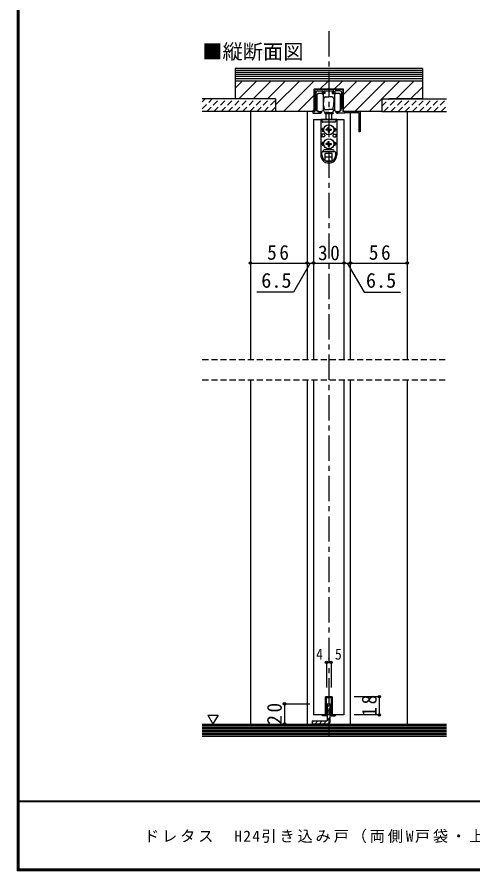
# Model space of a CAD drawing. Units: millimetres at full size, sheet at 1:5. Extents: x -1000 to 950, y -718 to 696.
# Drawn here: x -1000 to -550, y -701 to 144 of the extents above; entities that cross this region are included whole.
import ezdxf
from ezdxf.enums import TextEntityAlignment as Align

# ---------------------------------------------------------------- set-up
doc = ezdxf.new("R2010")
doc.units = ezdxf.units.MM
doc.header["$LTSCALE"] = 5
doc.header["$PDMODE"] = 32
doc.header["$PDSIZE"] = 2.5
doc.linetypes.add('CHAIN1', pattern=[8, 5, -1, 1, -1])
doc.linetypes.add('DASHED1', pattern=[1.8, 1.2, -0.6])
for name, color, linetype in [('5-0', 7, 'Continuous'), ('5-B', 4, 'Continuous'), ('F-1_枠', 6, 'Continuous'), ('F-A_文字', 7, 'Continuous')]:
    doc.layers.add(name, color=color, linetype=linetype)
doc.styles.add('ＭＳ ゴシック', font='')
doc.styles.get('ＭＳ ゴシック').set_extended_font_data('MS Gothic')

msp = doc.modelspace()

# ---------------------------------------------------------------- linework, layer by layer
at = {"layer": '5-0', "color": 4, "linetype": 'CHAIN1'}
msp.add_line((-692, 129.91), (-692, -567.5), dxfattribs=at)
at = {"layer": '5-0', "color": 3}
for p, q in [((-784.5, 92.936), (-784.5, 62.936)), ((-599.5, 92.936), (-784.5, 92.936)), ((-599.5, 92.936), (-599.5, 62.936)), ((-599.5, 90.936), (-784.5, 90.936)), ((-599.5, 88.936), (-784.5, 88.936)), ((-599.5, 86.936), (-784.5, 86.936)), ((-599.5, 84.936), (-784.5, 84.936)), ((-599.5, 82.936), (-784.5, 82.936)), ((-784.5, 73.48), (-777.544, 80.436)), ((-599.5, 80.436), (-784.5, 80.436)), ((-780.902, 62.936), (-763.402, 80.436)), ((-766.76, 62.936), (-749.26, 80.436)), ((-752.617, 62.936), (-735.117, 80.436)), ((-744.5, 56.911), (-720.975, 80.436)), ((-736.833, 50.436), (-706.833, 80.436)), ((-700.691, 72.436), (-692.691, 80.436)), ((-686.549, 72.436), (-678.549, 80.436)), ((-677.6, 67.243), (-664.407, 80.436)), ((-677.6, 53.101), (-650.265, 80.436)), ((-666.122, 50.436), (-636.122, 80.436)), ((-651.98, 50.436), (-621.98, 80.436)), ((-625.338, 62.936), (-607.838, 80.436)), ((-706.4, 50.436), (-706.4, 72.436)), ((-677.6, 72.436), (-706.4, 72.436)), ((-677.6, 50.436), (-677.6, 72.436)), ((-611.196, 62.936), (-599.5, 74.632)), ((-752, 62.936), (-784.5, 62.936)), ((-752, 62.936), (-784.5, 62.936)), ((-744.5, 62.936), (-744.5, 50.436)), ((-722.691, 50.436), (-706.4, 66.727)), ((-639.5, 62.936), (-599.5, 62.936)), ((-639.5, 62.936), (-639.5, 50.436)), ((-599.5, 62.936), (-632, 62.936)), ((-708.549, 50.436), (-706.4, 52.585)), ((-706.4, 50.436), (-744.5, 50.436)), ((-639.5, 50.436), (-677.601, 50.436)), ((-693.5, -535.5), (-690.5, -535.5)), ((-693.5, -535.5), (-693.5, -552.5)), ((-690.5, -552.5), (-690.5, -535.5)), ((-708.5, -552.5), (-708.5, -555.5)), ((-708.5, -552.5), (-693.5, -552.5)), ((-693.5, -555.5), (-708.5, -555.5))]:
    msp.add_line(p, q, dxfattribs=at)
at = {"layer": '5-0'}
for p, q in [((-705.9, 71.436), (-705.9, 65.565)), ((-705.9, 68.663), (-705.9, 50.436)), ((-704.7, 72.436), (-704.882, 72.436)), ((-704.7, 72.436), (-679.1, 72.436)), ((-704.7, 69.436), (-704.7, 53.065)), ((-703.2, 70.936), (-698.5, 70.936)), ((-698.2, 69.436), (-698.2, 70.636)), ((-695.8, 68.436), (-697.2, 68.436)), ((-697, 69.736), (-697, 70.436)), ((-695.8, 69.436), (-696.7, 69.436)), ((-695.5, 68.736), (-695.5, 69.136)), ((-692, 71.236), (-691.48, 70.936)), ((-692, 70.554), (-692, 64.757)), ((-691.48, 70.936), (-687.5, 70.936)), ((-688.5, 68.736), (-688.5, 69.136)), ((-688.2, 69.436), (-687.3, 69.436)), ((-688.2, 68.436), (-686.8, 68.436)), ((-687, 69.736), (-687, 70.436)), ((-685.8, 69.436), (-685.8, 70.636)), ((-680.8, 70.936), (-685.5, 70.936)), ((-679.3, 69.436), (-679.3, 53.065)), ((-678.1, 71.436), (-678.1, 65.794)), ((-678.1, 68.663), (-678.1, 50.436)), ((-703.6, 51.436), (-703.6, 67.436)), ((-697.6, 67.436), (-697.6, 59.436)), ((-697.6, 63.436), (-697.3, 63.436)), ((-697.6, 61.936), (-697.1, 61.936)), ((-697.6, 59.436), (-697.6, 51.436)), ((-697.1, 63.236), (-697.3, 63.436)), ((-697.3, 61.936), (-697.1, 62.136)), ((-697, 63.436), (-697.1, 63.436)), ((-697.1, 63.436), (-697.1, 59.436)), ((-697.1, 55.436), (-697.1, 59.436)), ((-695.5, 64.936), (-692, 64.936)), ((-688.5, 64.936), (-692, 64.936)), ((-687, 63.436), (-686.9, 63.436)), ((-686.9, 63.236), (-686.7, 63.436)), ((-686.9, 63.436), (-686.9, 59.436)), ((-686.7, 61.936), (-686.9, 62.136)), ((-686.4, 61.936), (-686.9, 61.936)), ((-686.9, 55.436), (-686.9, 59.436)), ((-686.4, 63.436), (-686.7, 63.436)), ((-686.4, 67.436), (-686.4, 59.436)), ((-686.4, 59.436), (-686.4, 51.436)), ((-680.4, 51.436), (-680.4, 67.436)), ((-705.9, 53.034), (-705.9, 52.961)), ((-697.6, 56.936), (-697.1, 56.936)), ((-697.6, 55.436), (-697.3, 55.436)), ((-697.1, 56.736), (-697.3, 56.936)), ((-697.1, 55.636), (-697.3, 55.436)), ((-697, 55.436), (-697.1, 55.436)), ((-696.5, 53.436), (-696.5, 54.936)), ((-695.5, 52.436), (-692, 52.436)), ((-688.5, 52.436), (-692, 52.436)), ((-687.5, 53.436), (-687.5, 54.936)), ((-687, 55.436), (-686.9, 55.436)), ((-686.4, 56.936), (-686.9, 56.936)), ((-686.9, 56.736), (-686.7, 56.936)), ((-686.9, 55.636), (-686.7, 55.436)), ((-686.4, 55.436), (-686.7, 55.436)), ((-707.9, 49.936), (-707.9, 49.436)), ((-707.4, 50.436), (-705.9, 50.436)), ((-707.4, 48.936), (-700.8, 48.936)), ((-684.144, 42.436), (-699.944, 42.436)), ((-699.901, 42.436), (-699.901, 7.536)), ((-699.25, 49.986), (-699.25, 49.37)), ((-698.901, 42.436), (-698.901, 40.936)), ((-696, 49.136), (-696, 48.136)), ((-688, 48.136), (-696, 48.136)), ((-692, 49.436), (-695.5, 49.436)), ((-695, 49.436), (-695, 49.136)), ((-695, 48.136), (-695, 42.436)), ((-692, 49.436), (-688.5, 49.436)), ((-689, 49.436), (-689, 49.136)), ((-689, 42.436), (-689, 48.136)), ((-685.101, 42.436), (-685.101, 40.936)), ((-684.75, 49.37), (-684.75, 49.986)), ((-684.101, 42.436), (-684.101, 7.536)), ((-676.6, 48.936), (-683.2, 48.936)), ((-676.6, 50.436), (-678.1, 50.436)), ((-676.1, 50.436), (-676.1, 49.236)), ((-676.1, 50.436), (-661.1, 50.436)), ((-676.1, 49.936), (-676.1, 49.436)), ((-662.3, 49.236), (-676.1, 49.236)), ((-662.3, 49.236), (-662.3, 30.436)), ((-697.658, 34.436), (-699.501, 32.436)), ((-686.101, 39.936), (-697.901, 39.936)), ((-692.521, 32.956), (-692.487, 34.886)), ((-692.487, 34.886), (-691.515, 34.886)), ((-691.481, 32.956), (-691.515, 34.886)), ((-686.344, 34.436), (-684.501, 32.436)), ((-698.401, 32.436), (-699.501, 32.436)), ((-696.901, 27.936), (-698.901, 27.936)), ((-698.901, 27.936), (-698.901, 25.436)), ((-696.901, 25.436), (-698.901, 25.436)), ((-695.901, 26.936), (-695.901, 26.436)), ((-692.521, 32.956), (-694.451, 32.922)), ((-694.451, 31.95), (-694.451, 32.922)), ((-692.521, 31.916), (-694.451, 31.95)), ((-692.521, 31.916), (-692.487, 29.986)), ((-691.515, 29.986), (-692.487, 29.986)), ((-691.481, 31.916), (-691.515, 29.986)), ((-691.481, 32.956), (-689.551, 32.922)), ((-691.481, 31.916), (-689.551, 31.95)), ((-689.551, 32.922), (-689.551, 31.95)), ((-688.101, 26.936), (-688.101, 26.436)), ((-687.101, 27.936), (-685.101, 27.936)), ((-687.101, 25.436), (-685.101, 25.436)), ((-685.601, 32.436), (-684.501, 32.436)), ((-685.101, 27.936), (-685.101, 25.436)), ((-697.658, 20.436), (-699.501, 18.436)), ((-698.401, 18.436), (-699.501, 18.436)), ((-692.521, 18.956), (-694.451, 18.922)), ((-694.451, 17.95), (-694.451, 18.922)), ((-692.521, 17.916), (-694.451, 17.95)), ((-692.521, 18.956), (-692.487, 20.886)), ((-692.521, 17.916), (-692.487, 15.986)), ((-692.487, 20.886), (-691.515, 20.886)), ((-691.481, 18.956), (-691.515, 20.886)), ((-691.481, 17.916), (-691.515, 15.986)), ((-691.481, 18.956), (-689.551, 18.922)), ((-691.481, 17.916), (-689.551, 17.95)), ((-689.551, 18.922), (-689.551, 17.95)), ((-686.344, 20.436), (-684.501, 18.436)), ((-685.601, 18.436), (-684.501, 18.436)), ((-698.901, 7.536), (-698.901, 9.936)), ((-685.601, 10.436), (-698.401, 10.436)), ((-687.601, 12.436), (-696.401, 12.436)), ((-695.501, 1.59), (-695.501, 8.936)), ((-688.501, 8.936), (-695.501, 8.936)), ((-691.515, 15.986), (-692.487, 15.986)), ((-688.501, 1.59), (-688.501, 8.936)), ((-685.101, 7.536), (-685.101, 9.936)), ((-688.501, 5.436), (-695.501, 5.436)), ((-688.973, 1.336), (-695.029, 1.336)), ((-710.25, -99.418), (-726.861, -128.188)), ((-673.75, -99.418), (-657.139, -128.188)), ((-726.861, -128.188), (-763.021, -128.188)), ((-657.139, -128.188), (-620.979, -128.188)), ((-695.25, -546.5), (-695.25, -528.5)), ((-695.25, -528.5), (-688.75, -528.5)), ((-694.25, -547.5), (-694.25, -529.5)), ((-689.75, -529.5), (-694.25, -529.5)), ((-689.75, -529.5), (-689.75, -547.5)), ((-688.75, -528.5), (-688.75, -546.5)), ((-811.436, -546.686), (-806.436, -555.347)), ((-698.25, -546.5), (-695.25, -546.5)), ((-698.25, -547.5), (-698.25, -546.5)), ((-694.25, -547.5), (-698.25, -547.5)), ((-689.75, -547.5), (-685.75, -547.5)), ((-688.75, -546.5), (-685.75, -546.5)), ((-685.75, -546.5), (-685.75, -547.5)), ((-817, -557), (-575.5, -557)), ((-817, -558.5), (-575.5, -558.5)), ((-817, -560), (-575.5, -560)), ((-817, -561.5), (-575.5, -561.5)), ((-817, -563), (-575.5, -563)), ((-817, -564.5), (-575.5, -564.5)), ((-817, -566), (-575.5, -566))]:
    msp.add_line(p, q, dxfattribs=at)
at = {"layer": '5-0', "color": 2}
for p, q in [((-744.5, 62.936), (-817, 62.936)), ((-632, 62.936), (-575.5, 62.936)), ((-744.5, 50.436), (-817, 50.436)), ((-639.5, 50.436), (-575.5, 50.436)), ((-632, 50.436), (-581, 50.436)), ((-817, -555.5), (-575.5, -555.5)), ((-817, -567.5), (-575.5, -567.5))]:
    msp.add_line(p, q, dxfattribs=at)
at = {"layer": '5-0', "color": 4, "linetype": 'DASHED1'}
for p, q in [((-817, 60.12), (-814.184, 62.936)), ((-817, 53.048), (-807.112, 62.936)), ((-812.541, 50.436), (-800.041, 62.936)), ((-805.47, 50.436), (-792.97, 62.936)), ((-798.399, 50.436), (-785.899, 62.936)), ((-791.328, 50.436), (-778.828, 62.936)), ((-784.257, 50.436), (-771.757, 62.936)), ((-777.186, 50.436), (-764.686, 62.936)), ((-770.115, 50.436), (-757.615, 62.936)), ((-763.044, 50.436), (-750.544, 62.936)), ((-755.973, 50.436), (-744.5, 61.909)), ((-639.5, 55.622), (-632.186, 62.936)), ((-637.615, 50.436), (-625.115, 62.936)), ((-630.544, 50.436), (-618.044, 62.936)), ((-623.473, 50.436), (-610.973, 62.936)), ((-616.402, 50.436), (-603.902, 62.936)), ((-609.331, 50.436), (-596.831, 62.936)), ((-602.26, 50.436), (-589.76, 62.936)), ((-595.189, 50.436), (-582.689, 62.936)), ((-588.118, 50.436), (-575.618, 62.936)), ((-748.902, 50.436), (-744.5, 54.838)), ((-581.046, 50.436), (-575.5, 55.982)), ((-817, -194.986), (-575.5, -194.986)), ((-817, -214.986), (-575.5, -214.986))]:
    msp.add_line(p, q, dxfattribs=at)
at = {"layer": '5-0', "color": 4}
for p, q in [((-769.5, 50.436), (-769.5, -194.986)), ((-713.5, 50.436), (-713.5, -194.986)), ((-670.5, -194.986), (-670.5, 50.436)), ((-614.5, 50.436), (-614.5, -194.986)), ((-769.5, -214.986), (-769.5, -555.5)), ((-713.5, -214.986), (-713.5, -555.5)), ((-670.5, -555.5), (-670.5, -214.986)), ((-614.5, -214.986), (-614.5, -555.5)), ((-693.5, -538.982), (-690.5, -535.982)), ((-693.5, -543.225), (-690.5, -540.225)), ((-693.5, -547.468), (-690.5, -544.468)), ((-693.5, -551.71), (-690.5, -548.71)), ((-708.5, -553.982), (-707.018, -552.5)), ((-705.775, -555.5), (-702.775, -552.5)), ((-701.532, -555.5), (-698.533, -552.5)), ((-697.29, -555.5), (-694.29, -552.5)), ((-693.006, -555.459), (-690.54, -552.993))]:
    msp.add_line(p, q, dxfattribs=at)
at = {"layer": '5-0', "color": 6}
for p, q in [((-707, 42.436), (-707, -194.986)), ((-707, 42.436), (-677, 42.436)), ((-677, 42.436), (-677, -194.986)), ((-707, -214.986), (-707, -546.5)), ((-677, -214.986), (-677, -546.5)), ((-695.25, -528.5), (-695.25, -546.5)), ((-688.75, -528.5), (-695.25, -528.5)), ((-688.75, -528.5), (-688.75, -546.5)), ((-695.25, -546.5), (-707, -546.5)), ((-677, -546.5), (-688.75, -546.5))]:
    msp.add_line(p, q, dxfattribs=at)
at = {"layer": '5-0'}
for points in [[(-696.5, 70.936), (-692.52, 70.936), (-692, 71.236)], [(-696, 49.136), (-688, 49.136), (-688, 48.136)], [(-661.1, 50.436), (-661.1, 30.436), (-662.3, 30.436)], [(-811.436, -546.686), (-801.436, -546.686), (-806.436, -555.347)]]:
    msp.add_lwpolyline(points, dxfattribs=at)
at = {"layer": '5-0', "color": 3}
msp.add_lwpolyline([(-599.5, 62.936), (-632, 62.936), (-599.5, 62.936)], dxfattribs=at)
at = {"layer": '5-0'}
for centre in [(-692.001, 32.436), (-692.001, 18.436)]:
    msp.add_circle(centre, 5, dxfattribs=at)
for centre, radius, start, end in [((-704.9, 71.436), 1, 90, 180), ((-703.2, 69.436), 1.5, 90, 180), ((-700.6, 63.436), 5, 53.1301, 126.8699), ((-698.5, 70.636), 0.3, 0, 90), ((-697.2, 69.436), 1, 180, 270), ((-696.5, 70.436), 0.5, 90, 180), ((-696.7, 69.736), 0.3, 180, 270), ((-695.8, 69.136), 0.3, 0, 90), ((-695.8, 68.736), 0.3, 270, 0), ((-688.2, 69.136), 0.3, 90, 180), ((-688.2, 68.736), 0.3, 180, 270), ((-687.5, 70.436), 0.5, 0, 90), ((-687.3, 69.736), 0.3, 270, 0), ((-686.8, 69.436), 1, 270, 0), ((-683.4, 63.436), 5, 53.1301, 126.8699), ((-685.5, 70.636), 0.3, 90, 180), ((-680.8, 69.436), 1.5, 0, 90), ((-679.1, 71.436), 1, 0, 90), ((-697, 63.936), 0.5, 270, 0), ((-695.5, 63.936), 1, 90, 180), ((-688.5, 63.936), 1, 0, 90), ((-687, 63.936), 0.5, 180, 270), ((-702.2, 53.065), 2.5, 180, 235.9442), ((-700.6, 55.436), 5, 233.1301, 306.8699), ((-700.8, 55.136), 5, 235.9442, 283.64168), ((-698.5, 50.436), 2, 0, 63.25632), ((-697, 54.936), 0.5, 0, 90), ((-695.5, 53.436), 1, 180, 270), ((-688.5, 53.436), 1, 270, 0), ((-687, 54.936), 0.5, 90, 180), ((-685.5, 50.436), 2, 116.74368, 180), ((-683.4, 55.436), 5, 233.1301, 306.8699), ((-683.2, 55.136), 5, 270, 304.0558), ((-681.8, 53.065), 2.5, 304.0558, 0), ((-707.4, 49.936), 0.5, 90, 180), ((-707.4, 49.436), 0.5, 180, 270), ((-700.8, 55.136), 6.2, 270, 282.23163), ((-699.55, 49.986), 0.3, 360, 103.64168), ((-699.55, 49.37), 0.3, 282.23163, 0), ((-695.5, 50.436), 1, 180, 270), ((-688.5, 50.436), 1, 270, 0), ((-684.45, 49.986), 0.3, 76.35832, 180), ((-684.45, 49.37), 0.3, 180, 257.76837), ((-683.2, 55.136), 6.2, 257.76837, 270), ((-683.2, 55.136), 5, 256.35832, 270), ((-676.6, 49.936), 0.5, 0, 90), ((-676.6, 49.436), 0.5, 270, 0), ((-697.901, 40.936), 1, 180, 270), ((-686.101, 40.936), 1, 270, 0), ((-692.001, 32.436), 6.4, 167.82427, 198.20996), ((-696.901, 26.936), 1, 0, 90), ((-696.901, 26.436), 1, 270, 0), ((-687.101, 26.936), 1, 90, 180), ((-687.101, 26.436), 1, 180, 270), ((-692.001, 32.436), 6.4, 341.79004, 12.17573), ((-692.001, 18.436), 6.4, 167.82427, 198.20996), ((-692.001, 18.436), 6.4, 341.79004, 12.17573), ((-698.401, 9.936), 0.5, 90, 180), ((-698.401, 11.436), 1, 270, 0), ((-696.401, 11.436), 1, 90, 180), ((-687.601, 11.436), 1, 0, 90), ((-685.601, 11.436), 1, 180, 270), ((-685.601, 9.936), 0.5, 0, 90), ((-692.001, 7.336), 7.9, 180, 0), ((-692.001, 7.536), 6.9, 180, 0)]:
    msp.add_arc(centre, radius, start, end, dxfattribs=at)
at = {"layer": '5-0', "color": 3}
msp.add_arc((-693.5, -552.5), 3, 270, 0, dxfattribs=at)
at = {"layer": '5-B'}
for p, q in [((-769.5, -99.418), (-713.5, -99.418)), ((-713.5, -99.418), (-707, -99.418)), ((-707, -99.418), (-677, -99.418)), ((-677, -99.418), (-670.5, -99.418)), ((-670.5, -99.418), (-614.5, -99.418)), ((-694.25, -494.5), (-689.75, -494.5)), ((-694.25, -494.5), (-694.25, -519.5)), ((-689.75, -494.5), (-689.75, -519.5)), ((-642, -528.5), (-667, -528.5)), ((-642, -546.5), (-642, -528.5)), ((-735.705, -535.5), (-735.705, -555.5)), ((-735.705, -535.5), (-710.705, -535.5)), ((-642, -546.5), (-667, -546.5)), ((-735.705, -555.5), (-710.705, -555.5))]:
    msp.add_line(p, q, dxfattribs=at)
at = {"layer": '5-B', "color": 7}
for p in [(-769.5, -99.418), (-713.5, -99.418), (-707, -99.418), (-677, -99.418), (-670.5, -99.418), (-614.5, -99.418), (-694.25, -494.5), (-689.75, -494.5), (-642, -528.5), (-735.705, -535.5), (-642, -546.5), (-735.705, -555.5)]:
    msp.add_point(p, dxfattribs=at)
at = {"layer": 'F-1_枠'}
for p, q in [((-1000, 695.833), (-1000, -700.833)), ((-999.167, 695.833), (-999.167, -700.833)), ((-998.333, 695.833), (-998.333, -700.833)), ((950, -631.667), (-1000, -631.667)), ((950, -632.5), (-1000, -632.5)), ((950, -699.167), (-1000, -699.167)), ((950, -700), (-1000, -700)), ((950, -700.833), (-1000, -700.833))]:
    msp.add_line(p, q, dxfattribs=at)

# ---------------------------------------------------------------- texts
at = {"layer": '5-0', "style": 'ＭＳ ゴシック'}
msp.add_text('■縦断面図', height=14.66, dxfattribs=at).set_placement((-817, 97.936), align=Align.BOTTOM_LEFT)
at = {"layer": '5-B', "color": 7, "style": 'ＭＳ ゴシック'}
for p in [(-758.725, -128.272), (-655.275, -128.272)]:
    msp.add_text('6.5', height=14.66, dxfattribs=at).set_placement(p, align=Align.BOTTOM_LEFT)
at = {"layer": '5-B', "color": 7, "attachment_point": 7, "style": 'ＭＳ ゴシック'}
for s, insert, char_height in [('\\T1.27;\\W0.95;56', (-752.875, -96.463), 14.66), ('\\T1.27;\\W0.95;30', (-702.625, -96.918), 14.66), ('\\T1.27;\\W0.95;56', (-652.375, -96.463), 14.66), ('\\T1.38;\\W0.9;4.5', (-704.5, -492), 11)]:
    msp.add_mtext(s, dxfattribs=dict(at, insert=insert, char_height=char_height))
at = {"layer": '5-B', "color": 7, "char_height": 14.66, "attachment_point": 7, "rotation": 90, "style": 'ＭＳ ゴシック'}
for s, insert in [('\\T1.27;\\W0.95;18', (-644.5, -548.125)), ('\\T1.27;\\W0.95;20', (-738.205, -556.125))]:
    msp.add_mtext(s, dxfattribs=dict(at, insert=insert))
at = {"layer": 'F-A_文字', "insert": (-874.591, -673.333), "char_height": 11, "attachment_point": 7, "style": 'ＭＳ ゴシック'}
msp.add_mtext('\\T1.19;ドレタス\u3000H24引き込み戸（両側W戸袋・上吊りタイプ・天井レール埋込）固定枠155㎜幅\u30002方枠', dxfattribs=at)

doc.saveas('drawing.dxf')
